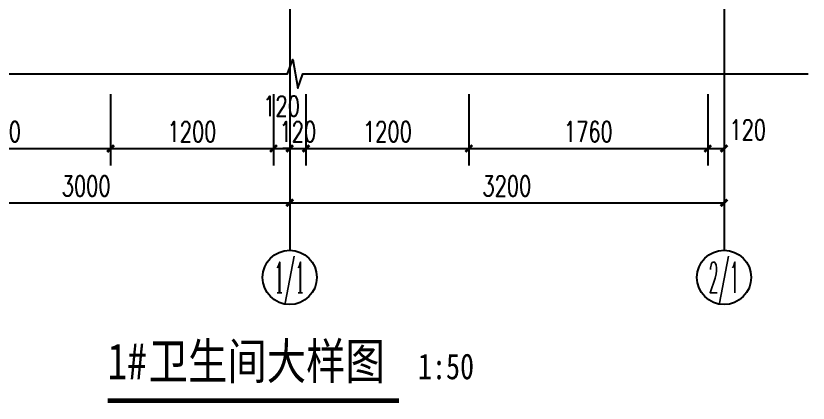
# Model space of a CAD drawing. Extents: x 13276711 to 13543385, y -848943 to -68012.
# Drawn here: x 13526301 to 13532139, y -831951 to -829097 of the extents above; entities that cross this region are included whole.
import ezdxf
from ezdxf.enums import TextEntityAlignment as Align

# ---------------------------------------------------------------- set-up
doc = ezdxf.new("R2010")
doc.units = 0
doc.header["$LTSCALE"] = 1000
doc.header["$MEASUREMENT"] = 0
doc.linetypes.add('DOTE', pattern=[2.42, 2, -0.2, 0.02, -0.2])
for name, color, linetype in [('AXIS', 3, 'Continuous'), ('AXIS_TEXT', 7, 'Continuous'), ('DIM_SYMB', 3, 'Continuous'), ('DOTE', 1, 'DOTE'), ('PUB_TEXT', 7, 'Continuous')]:
    doc.layers.add(name, color=color, linetype=linetype)
doc.styles.add('_TCH_AXIS', font='COMPLEX', dxfattribs={"bigfont": 'GBCBIG'})
doc.styles.add('_TCH_DIM_T3', font='SIMPLEX', dxfattribs={"width": 0.705882, "bigfont": 'GBCBIG'})
doc.styles.add('COMPLEX', font='COMPLEX')
doc.styles.add('YAYA', font='', dxfattribs={"width": 0.8, "height": 1})
doc.styles.get('YAYA').set_extended_font_data('SimSun')
doc.dimstyles.new('_TCH_ARCH&&50', dxfattribs={"dimtxt": 148.75, "dimasz": 50, "dimexe": 125, "dimexo": 150, "dimgap": 50, "dimtad": 1, "dimdec": 0, "dimzin": 0, "dimdsep": 46, "dimtxsty": '_TCH_DIM_T3', "dimblk": 'ARCHTICK', "dimcen": 0.09, "dimclrt": 7, "dimazin": 2, "dimtfac": 1, "dimtdec": 0, "dimtix": 1, "dimtmove": 2, "dimatfit": 3, "dimfxl": 0, "dimtolj": 1, "dimtzin": 0, "dimarcsym": 0})

# ---------------------------------------------------------------- blocks, each defined once
blk = doc.blocks.new('_AXISO')
blk.add_circle((0, 0), 0.5)
at = {"layer": 'AXIS_TEXT', "style": 'COMPLEX', "width": 1.041667}
blk.add_attdef('A', text='', height=0.56, dxfattribs=at).set_placement((-0.25, -0.28), (0.25, -0.28), align=Align.FIT)
blk = doc.blocks.new('_ArchTick')
at = {"color": 0, "linetype": 'ByBlock', "const_width": 0.4}
blk.add_lwpolyline([(-0.5, -0.5), (0.5, 0.5)], dxfattribs=at)
blk = doc.blocks.new('*D898')
at = {"layer": 'AXIS', "color": 0, "lineweight": -2}
for p, q in [((13528318.7, -829674.5), (13528318.7, -830599.5)), ((13531518.7, -829674.5), (13531518.7, -830599.5)), ((13528318.7, -830474.5), (13531518.7, -830474.5))]:
    blk.add_line(p, q, dxfattribs=at)
at = {"layer": 'Defpoints', "color": 0}
for p in [(13528318.7, -829524.5), (13531518.7, -829524.5), (13531518.7, -830474.5)]:
    blk.add_point(p, dxfattribs=at)
at = {"layer": 'AXIS', "color": 0, "lineweight": -2, "xscale": 50, "yscale": 50, "zscale": 50, "rotation": 180}
blk.add_blockref('_ArchTick', (13528318.7, -830474.5), dxfattribs=at)
at = {"layer": 'AXIS', "color": 0, "lineweight": -2, "xscale": 50, "yscale": 50, "zscale": 50}
blk.add_blockref('_ArchTick', (13531518.7, -830474.5), dxfattribs=at)
at = {"layer": 'AXIS', "color": 7, "insert": (13529918.7, -830350.2), "char_height": 148.75, "attachment_point": 5, "style": '_TCH_DIM_T3'}
blk.add_mtext('\\A1;3200', dxfattribs=at)
blk = doc.blocks.new('*D899')
at = {"layer": 'AXIS', "color": 0, "lineweight": -2}
for p, q in [((13525318.7, -829674.5), (13525318.7, -830599.5)), ((13528318.7, -829674.5), (13528318.7, -830599.5)), ((13525318.7, -830474.5), (13528318.7, -830474.5))]:
    blk.add_line(p, q, dxfattribs=at)
at = {"layer": 'Defpoints', "color": 0}
for p in [(13525318.7, -829524.5), (13528318.7, -829524.5), (13528318.7, -830474.5)]:
    blk.add_point(p, dxfattribs=at)
at = {"layer": 'AXIS', "color": 0, "lineweight": -2, "xscale": 50, "yscale": 50, "zscale": 50, "rotation": 180}
blk.add_blockref('_ArchTick', (13525318.7, -830474.5), dxfattribs=at)
at = {"layer": 'AXIS', "color": 0, "lineweight": -2, "xscale": 50, "yscale": 50, "zscale": 50}
blk.add_blockref('_ArchTick', (13528318.7, -830474.5), dxfattribs=at)
at = {"layer": 'AXIS', "color": 7, "insert": (13526818.7, -830350.2), "char_height": 148.75, "attachment_point": 5, "style": '_TCH_DIM_T3'}
blk.add_mtext('\\A1;3000', dxfattribs=at)
blk = doc.blocks.new('*D900')
at = {"layer": 'AXIS', "color": 0, "lineweight": -2}
for p, q in [((13531398.7, -829674.5), (13531398.7, -830199.5)), ((13531518.7, -829674.5), (13531518.7, -830199.5)), ((13531398.7, -830074.5), (13531518.7, -830074.5))]:
    blk.add_line(p, q, dxfattribs=at)
at = {"layer": 'Defpoints', "color": 0}
for p in [(13531398.7, -829524.5), (13531518.7, -829524.5), (13531518.7, -830074.5)]:
    blk.add_point(p, dxfattribs=at)
at = {"layer": 'AXIS', "color": 0, "lineweight": -2, "xscale": 50, "yscale": 50, "zscale": 50, "rotation": 180}
blk.add_blockref('_ArchTick', (13531398.7, -830074.5), dxfattribs=at)
at = {"layer": 'AXIS', "color": 0, "lineweight": -2, "xscale": 50, "yscale": 50, "zscale": 50}
blk.add_blockref('_ArchTick', (13531518.7, -830074.5), dxfattribs=at)
at = {"layer": 'AXIS', "color": 7, "insert": (13531693.7, -829937), "char_height": 148.75, "attachment_point": 5, "style": '_TCH_DIM_T3'}
blk.add_mtext('\\A1;120', dxfattribs=at)
blk = doc.blocks.new('*D901')
at = {"layer": 'AXIS', "color": 0, "lineweight": -2}
for p, q in [((13529638.7, -829674.5), (13529638.7, -830199.5)), ((13531398.7, -829674.5), (13531398.7, -830199.5)), ((13529638.7, -830074.5), (13531398.7, -830074.5))]:
    blk.add_line(p, q, dxfattribs=at)
at = {"layer": 'Defpoints', "color": 0}
for p in [(13529638.7, -829524.5), (13531398.7, -829524.5), (13531398.7, -830074.5)]:
    blk.add_point(p, dxfattribs=at)
at = {"layer": 'AXIS', "color": 0, "lineweight": -2, "xscale": 50, "yscale": 50, "zscale": 50, "rotation": 180}
blk.add_blockref('_ArchTick', (13529638.7, -830074.5), dxfattribs=at)
at = {"layer": 'AXIS', "color": 0, "lineweight": -2, "xscale": 50, "yscale": 50, "zscale": 50}
blk.add_blockref('_ArchTick', (13531398.7, -830074.5), dxfattribs=at)
at = {"layer": 'AXIS', "color": 7, "insert": (13530518.7, -829950.2), "char_height": 148.75, "attachment_point": 5, "style": '_TCH_DIM_T3'}
blk.add_mtext('\\A1;1760', dxfattribs=at)
blk = doc.blocks.new('*D902')
at = {"layer": 'AXIS', "color": 0, "lineweight": -2}
for p, q in [((13528438.7, -829674.5), (13528438.7, -830199.5)), ((13529638.7, -829674.5), (13529638.7, -830199.5)), ((13528438.7, -830074.5), (13529638.7, -830074.5))]:
    blk.add_line(p, q, dxfattribs=at)
at = {"layer": 'Defpoints', "color": 0}
for p in [(13528438.7, -829524.5), (13529638.7, -829524.5), (13529638.7, -830074.5)]:
    blk.add_point(p, dxfattribs=at)
at = {"layer": 'AXIS', "color": 0, "lineweight": -2, "xscale": 50, "yscale": 50, "zscale": 50, "rotation": 180}
blk.add_blockref('_ArchTick', (13528438.7, -830074.5), dxfattribs=at)
at = {"layer": 'AXIS', "color": 0, "lineweight": -2, "xscale": 50, "yscale": 50, "zscale": 50}
blk.add_blockref('_ArchTick', (13529638.7, -830074.5), dxfattribs=at)
at = {"layer": 'AXIS', "color": 7, "insert": (13529038.7, -829950.2), "char_height": 148.75, "attachment_point": 5, "style": '_TCH_DIM_T3'}
blk.add_mtext('\\A1;1200', dxfattribs=at)
blk = doc.blocks.new('*D903')
at = {"layer": 'AXIS', "color": 0, "lineweight": -2}
for p, q in [((13528318.7, -829674.5), (13528318.7, -830199.5)), ((13528438.7, -829674.5), (13528438.7, -830199.5)), ((13528318.7, -830074.5), (13528268.7, -830074.5)), ((13528318.7, -830074.5), (13528438.7, -830074.5)), ((13528438.7, -830074.5), (13528488.7, -830074.5))]:
    blk.add_line(p, q, dxfattribs=at)
at = {"layer": 'Defpoints', "color": 0}
for p in [(13528318.7, -829524.5), (13528438.7, -829524.5), (13528438.7, -830074.5)]:
    blk.add_point(p, dxfattribs=at)
at = {"layer": 'AXIS', "color": 0, "lineweight": -2, "xscale": 50, "yscale": 50, "zscale": 50}
blk.add_blockref('_ArchTick', (13528318.7, -830074.5), dxfattribs=at)
at = {"layer": 'AXIS', "color": 0, "lineweight": -2, "xscale": 50, "yscale": 50, "zscale": 50, "rotation": 180}
blk.add_blockref('_ArchTick', (13528438.7, -830074.5), dxfattribs=at)
at = {"layer": 'AXIS', "color": 7, "insert": (13528378.7, -829950.2), "char_height": 148.75, "attachment_point": 5, "style": '_TCH_DIM_T3'}
blk.add_mtext('\\A1;120', dxfattribs=at)
blk = doc.blocks.new('*D904')
at = {"layer": 'AXIS', "color": 0, "lineweight": -2}
for p, q in [((13528198.7, -829674.5), (13528198.7, -830199.5)), ((13528318.7, -829674.5), (13528318.7, -830199.5)), ((13528198.7, -830074.5), (13528318.7, -830074.5))]:
    blk.add_line(p, q, dxfattribs=at)
at = {"layer": 'Defpoints', "color": 0}
for p in [(13528198.7, -829524.5), (13528318.7, -829524.5), (13528318.7, -830074.5)]:
    blk.add_point(p, dxfattribs=at)
at = {"layer": 'AXIS', "color": 0, "lineweight": -2, "xscale": 50, "yscale": 50, "zscale": 50, "rotation": 180}
blk.add_blockref('_ArchTick', (13528198.7, -830074.5), dxfattribs=at)
at = {"layer": 'AXIS', "color": 0, "lineweight": -2, "xscale": 50, "yscale": 50, "zscale": 50}
blk.add_blockref('_ArchTick', (13528318.7, -830074.5), dxfattribs=at)
at = {"layer": 'AXIS', "color": 7, "insert": (13528258.7, -829762), "char_height": 148.75, "attachment_point": 5, "style": '_TCH_DIM_T3'}
blk.add_mtext('\\A1;120', dxfattribs=at)
blk = doc.blocks.new('*D905')
at = {"layer": 'AXIS', "color": 0, "lineweight": -2}
for p, q in [((13526998.7, -829674.5), (13526998.7, -830199.5)), ((13528198.7, -829674.5), (13528198.7, -830199.5)), ((13526998.7, -830074.5), (13528198.7, -830074.5))]:
    blk.add_line(p, q, dxfattribs=at)
at = {"layer": 'Defpoints', "color": 0}
for p in [(13526998.7, -829524.5), (13528198.7, -829524.5), (13528198.7, -830074.5)]:
    blk.add_point(p, dxfattribs=at)
at = {"layer": 'AXIS', "color": 0, "lineweight": -2, "xscale": 50, "yscale": 50, "zscale": 50, "rotation": 180}
blk.add_blockref('_ArchTick', (13526998.7, -830074.5), dxfattribs=at)
at = {"layer": 'AXIS', "color": 0, "lineweight": -2, "xscale": 50, "yscale": 50, "zscale": 50}
blk.add_blockref('_ArchTick', (13528198.7, -830074.5), dxfattribs=at)
at = {"layer": 'AXIS', "color": 7, "insert": (13527598.7, -829950.2), "char_height": 148.75, "attachment_point": 5, "style": '_TCH_DIM_T3'}
blk.add_mtext('\\A1;1200', dxfattribs=at)
blk = doc.blocks.new('*D906')
at = {"layer": 'AXIS', "color": 0, "lineweight": -2}
for p, q in [((13525318.7, -829674.5), (13525318.7, -830199.5)), ((13526998.7, -829674.5), (13526998.7, -830199.5)), ((13525318.7, -830074.5), (13526998.7, -830074.5))]:
    blk.add_line(p, q, dxfattribs=at)
at = {"layer": 'Defpoints', "color": 0}
for p in [(13525318.7, -829524.5), (13526998.7, -829524.5), (13526998.7, -830074.5)]:
    blk.add_point(p, dxfattribs=at)
at = {"layer": 'AXIS', "color": 0, "lineweight": -2, "xscale": 50, "yscale": 50, "zscale": 50, "rotation": 180}
blk.add_blockref('_ArchTick', (13525318.7, -830074.5), dxfattribs=at)
at = {"layer": 'AXIS', "color": 0, "lineweight": -2, "xscale": 50, "yscale": 50, "zscale": 50}
blk.add_blockref('_ArchTick', (13526998.7, -830074.5), dxfattribs=at)
at = {"layer": 'AXIS', "color": 7, "insert": (13526158.7, -829950.2), "char_height": 148.75, "attachment_point": 5, "style": '_TCH_DIM_T3'}
blk.add_mtext('\\A1;1680', dxfattribs=at)

msp = doc.modelspace()

# ---------------------------------------------------------------- linework, layer by layer
at = {"layer": 'AXIS'}
for p, q in [((13528318.7, -829524.5), (13528318.7, -830824.5)), ((13531518.7, -829524.5), (13531518.7, -830824.5))]:
    msp.add_line(p, q, dxfattribs=at)
at = {"layer": 'DIM_SYMB'}
msp.add_lwpolyline([(13524578.7, -829524.5), (13528302.4, -829524.5), (13528340.6, -829419.5), (13528377.6, -829629.5), (13528414.9, -829524.5), (13532138.7, -829524.5)], dxfattribs=at)
at = {"layer": 'DIM_SYMB', "const_width": 35}
msp.add_lwpolyline([(13526976.9, -831933.1), (13529123.8, -831933.1)], dxfattribs=at)
at = {"layer": 'DOTE'}
for p, q in [((13531518.7, -823064.5), (13531518.7, -829524.5)), ((13528318.7, -825784.5), (13528318.7, -829524.5))]:
    msp.add_line(p, q, dxfattribs=at)

# ---------------------------------------------------------------- block references
at = {"layer": 'AXIS'}
ref = msp.add_blockref('_AXISO', (13528318.7, -831024.5), dxfattribs=dict(at, xscale=400, yscale=400, zscale=400))
ref.add_attrib('A', '1/1', dxfattribs={"layer": 'AXIS_TEXT', "ltscale": 0.5, "height": 226.27, "style": '_TCH_AXIS', "width": 0.456522}).set_placement((13528205.5, -831137.7), (13528431.8, -831137.7), align=Align.FIT)
ref = msp.add_blockref('_AXISO', (13531518.7, -831024.5), dxfattribs=dict(at, xscale=400, yscale=400, zscale=400))
ref.add_attrib('A', '2/1', dxfattribs={"layer": 'AXIS_TEXT', "ltscale": 0.5, "height": 226.27, "style": '_TCH_AXIS', "width": 0.411765}).set_placement((13531405.5, -831137.7), (13531631.8, -831137.7), align=Align.FIT)

# ---------------------------------------------------------------- texts
at = {"layer": 'PUB_TEXT', "style": 'YAYA', "width": 0.8}
for s, height, p in [('卫生间大样图', 265.82, (13527279.3, -831774.5)), ('1#', 265.82, (13526976.9, -831774.5)), ('1:50', 189.87, (13529263.8, -831774.5))]:
    msp.add_text(s, height=height, dxfattribs=at).set_placement(p)

# ---------------------------------------------------------------- dimensions: what is measured, and where the dimension line sits
at = {"layer": 'AXIS'}
for p1, p2, distance, text, picture, middle in [((13525318.7, -829524.5), (13528318.7, -829524.5), -950, '3000', '*D899', (13526818.7, -830350.2)), ((13525318.7, -829524.5), (13526998.7, -829524.5), -550, '1680', '*D906', (13526158.7, -829950.2)), ((13526998.7, -829524.5), (13528198.7, -829524.5), -550, '1200', '*D905', (13527598.7, -829950.2)), ((13528318.7, -829524.5), (13528438.7, -829524.5), -550, '120', '*D903', (13528378.7, -829950.2)), ((13528318.7, -829524.5), (13531518.7, -829524.5), -950, '3200', '*D898', (13529918.7, -830350.2)), ((13528438.7, -829524.5), (13529638.7, -829524.5), -550, '1200', '*D902', (13529038.7, -829950.2)), ((13529638.7, -829524.5), (13531398.7, -829524.5), -550, '1760', '*D901', (13530518.7, -829950.2))]:
    dim = msp.add_aligned_dim(p1=p1, p2=p2, distance=distance, text=text, dimstyle='_TCH_ARCH&&50', dxfattribs=at)
    dim.commit()
    dim.dimension.update_dxf_attribs({"geometry": picture, "text_midpoint": middle})
for base, p1, p2, picture, middle in [((13528318.7, -830074.5), (13528198.7, -829524.5), (13528318.7, -829524.5), '*D904', (13528258.7, -829762)), ((13531518.7, -830074.5), (13531398.7, -829524.5), (13531518.7, -829524.5), '*D900', (13531693.7, -829937))]:
    dim = msp.add_linear_dim(base=base, p1=p1, p2=p2, angle=0, text='120', dimstyle='_TCH_ARCH&&50', dxfattribs=at)
    dim.commit()
    dim.dimension.update_dxf_attribs({"geometry": picture, "text_midpoint": middle, "dimtype": 161})

doc.saveas('drawing.dxf')
